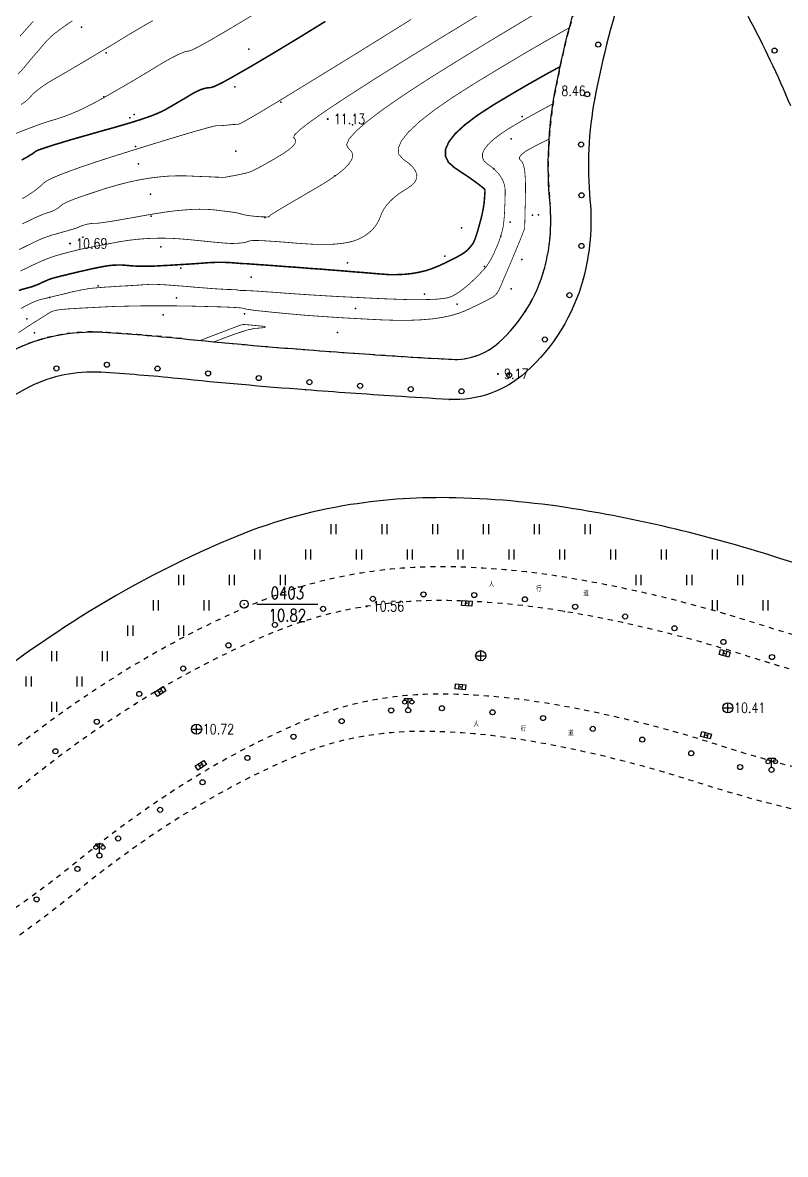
# Model space of a CAD drawing. Extents: x 940 to 2162, y 608 to 1562.
# Drawn here: x 1205.1 to 1280.2, y 609 to 720.4 of the extents above; entities that cross this region are included whole.
import ezdxf
from ezdxf.enums import TextEntityAlignment as Align

# ---------------------------------------------------------------- set-up
doc = ezdxf.new("R2010")
doc.units = 0
doc.header["$LTSCALE"] = 0.5
doc.header["$PDSIZE"] = 0.2
doc.linetypes.add('X6', pattern=[2, 1, -1])
doc.layers.get('0').update_dxf_attribs({"linetype": 'CONTINUOUS'})
for name, color, linetype in [('DGX', 2, 'CONTINUOUS'), ('DLDW', 11, 'CONTINUOUS'), ('DLSS', 4, 'CONTINUOUS'), ('GCD', 1, 'CONTINUOUS'), ('GXYZ', 2, 'CONTINUOUS'), ('KZD', 1, 'CONTINUOUS'), ('SXSS', 5, 'CONTINUOUS'), ('ZBTZ', 3, 'CONTINUOUS'), ('ZDH', 1, 'CONTINUOUS')]:
    doc.layers.add(name, color=color, linetype=linetype)
doc.styles.add('HZ', font='rs.shx', dxfattribs={"width": 0.8, "bigfont": 'hztxt.shx'})
doc.linetypes.add('1161', pattern='A,0,[149,AAA.SHX,S=0.15,R=0,X=0,Y=0],-1.6', length=1.6)

# ---------------------------------------------------------------- blocks, each defined once
blk = doc.blocks.new('gc043')
for p, q in [((-1, 0), (1, 0)), ((0, -1), (0, 1))]:
    blk.add_line(p, q)
blk.add_circle((0, 0), 1)
blk = doc.blocks.new('gc041')
for p, q in [((-1, 0.5), (1, 0.5)), ((-1, -0.5), (-1, 0.5)), ((-0.33, 0.5), (-0.33, -0.5)), ((0.33, 0.5), (0.33, -0.5)), ((1, 0.5), (1, -0.5)), ((1, -0.5), (-1, -0.5))]:
    blk.add_line(p, q)
blk = doc.blocks.new('gc170')
at = {"linetype": 'Continuous'}
blk.add_circle((0, 0), 0.5, dxfattribs=at)
blk = doc.blocks.new('GC200')
at = {"linetype": 'Continuous', "const_width": 0.2, "flags": 128}
blk.add_lwpolyline([(-0.1, 0, 1), (0.1, 0, 1)], format="xyb", close=True, dxfattribs=at)
blk = doc.blocks.new('gc117')
blk.add_circle((0, 0), 0.8)
blk.add_point((0, 0))
blk = doc.blocks.new('gc121')
for p, q in [((-0.5, -1), (-0.5, 1)), ((0.5, -1), (0.5, 1))]:
    blk.add_line(p, q)
blk = doc.blocks.new('gc097')
for p, q in [((-0.7, 2), (-0.7, 2.3)), ((-0.7, 2.3), (0.7, 2.3)), ((0, 0.5), (0, 2.3)), ((0.7, 2.3), (0.7, 2))]:
    blk.add_line(p, q)
for centre, radius in [((-0.7, 1.6), 0.4), ((0, 0), 0.5), ((0.73, 1.6), 0.4)]:
    blk.add_circle(centre, radius)

msp = doc.modelspace()

# ---------------------------------------------------------------- linework, layer by layer
at = {"layer": 'DGX', "linetype": 'Continuous', "const_width": 0.075, "flags": 128}
for points, elevation in [([(1204.07, 709.33), (1205.12, 709.75), (1206.05, 710.11), (1206.87, 710.41), (1207.57, 710.65), (1208.16, 710.82), (1208.69, 710.99), (1209.24, 711.17), (1209.81, 711.39), (1210.39, 711.63), (1210.99, 711.9), (1211.6, 712.2), (1212.23, 712.53), (1212.87, 712.88), (1213.52, 713.25), (1214.18, 713.63), (1214.84, 714.01), (1215.5, 714.39), (1216.16, 714.78), (1216.83, 715.18), (1217.5, 715.58), (1218.17, 715.99), (1218.81, 716.38), (1219.39, 716.71), (1219.9, 716.99), (1220.35, 717.22), (1220.73, 717.39), (1221.05, 717.52), (1221.3, 717.59), (1221.48, 717.61), (1221.8, 717.71), (1222.43, 718.03), (1223.38, 718.55), (1224.66, 719.29), (1226.25, 720.24), (1228.17, 721.39)], 13), ([(1210.04, 720.59), (1209.35, 720.12), (1208.76, 719.7), (1208.27, 719.32), (1207.88, 718.99), (1207.6, 718.7), (1207.35, 718.43), (1207.09, 718.13), (1206.81, 717.8), (1206.51, 717.45), (1206.19, 717.08), (1205.85, 716.68), (1205.5, 716.25), (1205.12, 715.8), (1204.67, 715.33)], 14), ([(1206.2, 720.56), (1205.51, 719.78), (1204.89, 719.08)], 14.5), ([(1204.97, 712.34), (1205.25, 712.52), (1205.51, 712.71), (1205.73, 712.91), (1205.91, 713.11), (1206.1, 713.32), (1206.33, 713.54), (1206.61, 713.77), (1206.92, 714.01), (1207.28, 714.26), (1207.68, 714.52), (1208.12, 714.79), (1208.6, 715.06), (1209.13, 715.37), (1209.73, 715.71), (1210.4, 716.11), (1211.13, 716.54), (1211.93, 717.02), (1212.8, 717.54), (1213.74, 718.1), (1214.74, 718.71), (1215.71, 719.3), (1216.58, 719.81), (1217.32, 720.25), (1217.95, 720.6)], 13.5), ([(1205.09, 703.08), (1205.38, 703.24), (1205.66, 703.41), (1205.92, 703.58), (1206.17, 703.75), (1206.41, 703.92), (1206.63, 704.1), (1206.84, 704.27), (1207.04, 704.45), (1207.22, 704.63), (1207.51, 704.83), (1208.03, 705.09), (1208.77, 705.41), (1209.74, 705.78), (1210.93, 706.21), (1212.35, 706.69), (1214, 707.22), (1215.87, 707.81), (1217.74, 708.39), (1219.37, 708.89), (1220.77, 709.31), (1221.93, 709.66), (1222.86, 709.92), (1223.55, 710.11), (1224, 710.23), (1224.22, 710.26), (1224.33, 710.26), (1224.44, 710.26), (1224.56, 710.26), (1224.69, 710.27), (1224.83, 710.28), (1224.97, 710.29), (1225.13, 710.3), (1225.28, 710.32), (1225.44, 710.34), (1225.59, 710.35), (1225.74, 710.37), (1225.87, 710.38), (1226, 710.38), (1226.12, 710.39), (1226.23, 710.39), (1226.33, 710.39), (1226.69, 710.54), (1227.55, 711.03), (1228.92, 711.83), (1230.79, 712.96), (1233.17, 714.42), (1236.06, 716.19), (1239.46, 718.29), (1243.36, 720.72)], 12)]:
    msp.add_lwpolyline(points, dxfattribs=dict(at, elevation=elevation))
at = {"layer": 'DGX', "linetype": 'Continuous', "const_width": 0.075}
for points, elevation in [([(1256.18, 721.63), (1253.73, 720.17), (1251.02, 718.54), (1248.04, 716.72), (1245.14, 714.91), (1242.68, 713.31), (1240.67, 711.92), (1239.09, 710.73), (1237.96, 709.74), (1237.26, 708.96), (1237.01, 708.38), (1237.2, 708.01), (1237.51, 707.71), (1237.63, 707.37), (1237.54, 706.97), (1237.26, 706.52), (1236.79, 706.02), (1236.11, 705.47), (1235.24, 704.87), (1234.18, 704.22), (1233.08, 703.58), (1232.14, 703.03), (1231.33, 702.56), (1230.68, 702.17), (1230.16, 701.86), (1229.79, 701.63), (1229.57, 701.49), (1229.49, 701.43), (1229.48, 701.41), (1229.47, 701.39), (1229.46, 701.37), (1229.45, 701.35), (1229.43, 701.34), (1229.41, 701.33), (1229.39, 701.31), (1229.37, 701.3), (1229.35, 701.29), (1229.32, 701.29), (1229.28, 701.28), (1229.24, 701.28), (1229.2, 701.27), (1229.15, 701.27), (1229.1, 701.28), (1229.04, 701.28), (1228.98, 701.29), (1228.93, 701.29), (1228.89, 701.29), (1228.85, 701.29), (1228.82, 701.29), (1228.8, 701.29), (1228.78, 701.29), (1228.77, 701.29), (1228.75, 701.29), (1228.71, 701.29), (1228.64, 701.29), (1228.54, 701.3), (1228.42, 701.31), (1228.27, 701.32), (1228.1, 701.33), (1227.9, 701.35), (1227.7, 701.37), (1227.5, 701.4), (1227.32, 701.42), (1227.15, 701.45), (1226.99, 701.48), (1226.84, 701.52), (1226.7, 701.55), (1226.57, 701.59), (1226.42, 701.63), (1226.22, 701.68), (1225.96, 701.72), (1225.64, 701.77), (1225.27, 701.82), (1224.84, 701.87), (1224.35, 701.93), (1223.81, 701.99), (1223.21, 702.03), (1222.54, 702.04), (1221.8, 702.02), (1221, 701.96), (1220.13, 701.88), (1219.19, 701.76), (1218.19, 701.6), (1217.12, 701.42), (1216.08, 701.23), (1215.16, 701.07), (1214.37, 700.93), (1213.7, 700.82), (1213.15, 700.74), (1212.72, 700.68), (1212.42, 700.65), (1212.24, 700.64), (1212.12, 700.64), (1212, 700.64), (1211.88, 700.63), (1211.75, 700.61), (1211.63, 700.59), (1211.51, 700.57), (1211.38, 700.54), (1211.26, 700.5), (1211.14, 700.46), (1211.03, 700.43), (1210.94, 700.4), (1210.86, 700.37), (1210.8, 700.35), (1210.75, 700.32), (1210.72, 700.31), (1210.7, 700.29), (1210.67, 700.27), (1210.63, 700.25), (1210.56, 700.23), (1210.47, 700.2), (1210.36, 700.16), (1210.23, 700.12), (1210.08, 700.07), (1209.9, 700.02), (1209.71, 699.97), (1209.52, 699.91), (1209.32, 699.85), (1209.12, 699.8), (1208.9, 699.74), (1208.69, 699.68), (1208.47, 699.61), (1208.24, 699.55), (1208.01, 699.49), (1207.78, 699.41), (1207.55, 699.33), (1207.32, 699.25), (1207.09, 699.16), (1206.86, 699.06), (1206.63, 698.96), (1206.39, 698.85), (1206.14, 698.72), (1205.86, 698.58), (1205.53, 698.43), (1205.17, 698.25), (1204.78, 698.06)], 11), ([(1205.09, 700.58), (1205.42, 700.74), (1205.73, 700.89), (1206.02, 701.04), (1206.3, 701.17), (1206.57, 701.29), (1206.82, 701.4), (1207.06, 701.5), (1207.28, 701.59), (1207.49, 701.66), (1207.69, 701.72), (1207.88, 701.78), (1208.05, 701.85), (1208.22, 701.92), (1208.37, 702), (1208.52, 702.09), (1208.66, 702.18), (1208.78, 702.28), (1208.9, 702.39), (1209.07, 702.52), (1209.35, 702.67), (1209.76, 702.85), (1210.28, 703.06), (1210.93, 703.29), (1211.69, 703.55), (1212.57, 703.84), (1213.56, 704.16), (1214.61, 704.46), (1215.63, 704.72), (1216.64, 704.93), (1217.62, 705.1), (1218.58, 705.22), (1219.53, 705.3), (1220.45, 705.33), (1221.35, 705.32), (1222.18, 705.28), (1222.91, 705.25), (1223.53, 705.23), (1224.04, 705.2), (1224.44, 705.19), (1224.73, 705.18), (1224.91, 705.17), (1224.98, 705.17), (1225.02, 705.18), (1225.08, 705.19), (1225.17, 705.21), (1225.28, 705.23), (1225.43, 705.25), (1225.6, 705.29), (1225.81, 705.32), (1226.04, 705.37), (1226.27, 705.41), (1226.49, 705.46), (1226.69, 705.5), (1226.88, 705.54), (1227.05, 705.58), (1227.2, 705.62), (1227.33, 705.65), (1227.45, 705.69), (1227.59, 705.74), (1227.79, 705.83), (1228.05, 705.96), (1228.37, 706.13), (1228.75, 706.33), (1229.18, 706.58), (1229.68, 706.86), (1230.24, 707.19), (1230.78, 707.51), (1231.22, 707.82), (1231.56, 708.09), (1231.81, 708.34), (1231.96, 708.56), (1232.01, 708.75), (1231.96, 708.92), (1231.81, 709.06), (1231.87, 709.33), (1232.43, 709.87), (1233.49, 710.69), (1235.06, 711.79), (1237.13, 713.16), (1239.69, 714.81), (1242.77, 716.73), (1246.34, 718.94), (1249.95, 721.14)], 11.5), ([(1258.94, 719.9), (1258.5, 719.67), (1256.47, 718.51), (1254.33, 717.27), (1252.09, 715.93), (1249.73, 714.5), (1247.51, 713.09), (1245.67, 711.82), (1244.21, 710.68), (1243.13, 709.67), (1242.42, 708.79), (1242.1, 708.05), (1242.15, 707.43), (1242.59, 706.96), (1243.14, 706.55), (1243.55, 706.16), (1243.81, 705.78), (1243.93, 705.41), (1243.9, 705.06), (1243.74, 704.71), (1243.42, 704.39), (1242.96, 704.07), (1242.46, 703.76), (1242, 703.44), (1241.6, 703.11), (1241.25, 702.77), (1240.95, 702.43), (1240.7, 702.08), (1240.5, 701.72), (1240.35, 701.35), (1240.21, 700.99), (1240.03, 700.65), (1239.82, 700.34), (1239.56, 700.04), (1239.27, 699.77), (1238.94, 699.52), (1238.58, 699.29), (1238.18, 699.09), (1237.71, 698.91), (1237.16, 698.77), (1236.53, 698.67), (1235.82, 698.6), (1235.02, 698.57), (1234.14, 698.57), (1233.17, 698.62), (1232.12, 698.69), (1231.09, 698.78), (1230.18, 698.85), (1229.41, 698.9), (1228.76, 698.94), (1228.23, 698.96), (1227.84, 698.96), (1227.56, 698.94), (1227.42, 698.91), (1227.34, 698.87), (1227.25, 698.84), (1227.16, 698.81), (1227.07, 698.78), (1226.97, 698.76), (1226.87, 698.74), (1226.76, 698.73), (1226.65, 698.72), (1226.55, 698.71), (1226.44, 698.7), (1226.33, 698.69), (1226.23, 698.69), (1226.13, 698.68), (1226.03, 698.67), (1225.93, 698.67), (1225.83, 698.66), (1225.69, 698.66), (1225.43, 698.68), (1225.07, 698.7), (1224.61, 698.74), (1224.03, 698.79), (1223.36, 698.86), (1222.57, 698.94), (1221.68, 699.03), (1220.75, 699.11), (1219.83, 699.17), (1218.94, 699.19), (1218.05, 699.18), (1217.19, 699.14), (1216.34, 699.07), (1215.51, 698.97), (1214.7, 698.84), (1213.94, 698.7), (1213.25, 698.57), (1212.63, 698.45), (1212.08, 698.35), (1211.61, 698.26), (1211.22, 698.18), (1210.9, 698.11), (1210.65, 698.05), (1210.43, 698), (1210.21, 697.94), (1209.97, 697.88), (1209.73, 697.82), (1209.47, 697.75), (1209.21, 697.68), (1208.94, 697.61), (1208.66, 697.53), (1208.35, 697.44), (1208.02, 697.33), (1207.66, 697.2), (1207.27, 697.04), (1206.85, 696.86), (1206.4, 696.66), (1205.93, 696.44), (1205.42, 696.19), (1204.92, 695.95)], 10.5), ([(1257.33, 712.42), (1257.06, 712.28), (1255.53, 711.45), (1254.22, 710.72), (1253.12, 710.07), (1252.22, 709.48), (1251.49, 708.93), (1250.94, 708.42), (1250.58, 707.95), (1250.39, 707.52), (1250.38, 707.13), (1250.55, 706.78), (1250.9, 706.47), (1251.31, 706.18), (1251.67, 705.86), (1251.97, 705.54), (1252.21, 705.19), (1252.4, 704.84), (1252.53, 704.47), (1252.61, 704.08), (1252.62, 703.68), (1252.61, 703.28), (1252.6, 702.89), (1252.59, 702.53), (1252.57, 702.17), (1252.56, 701.83), (1252.54, 701.51), (1252.52, 701.2), (1252.49, 700.91), (1252.46, 700.63), (1252.42, 700.33), (1252.36, 700.03), (1252.28, 699.73), (1252.19, 699.42), (1252.09, 699.1), (1251.97, 698.78), (1251.84, 698.45), (1251.7, 698.13), (1251.57, 697.83), (1251.44, 697.56), (1251.32, 697.31), (1251.2, 697.09), (1251.09, 696.89), (1250.98, 696.72), (1250.88, 696.57), (1250.78, 696.42), (1250.65, 696.26), (1250.49, 696.08), (1250.31, 695.89), (1250.12, 695.68), (1249.89, 695.45), (1249.65, 695.21), (1249.38, 694.95), (1249.1, 694.69), (1248.83, 694.46), (1248.56, 694.24), (1248.3, 694.04), (1248.04, 693.85), (1247.78, 693.69), (1247.53, 693.55), (1247.28, 693.42), (1246.96, 693.32), (1246.49, 693.24), (1245.87, 693.18), (1245.09, 693.15), (1244.16, 693.13), (1243.08, 693.14), (1241.85, 693.18), (1240.47, 693.23), (1239.05, 693.3), (1237.69, 693.37), (1236.39, 693.43), (1235.16, 693.5), (1234, 693.57), (1232.9, 693.64), (1231.87, 693.71), (1230.9, 693.78), (1230.01, 693.85), (1229.24, 693.9), (1228.56, 693.95), (1228, 693.99), (1227.54, 694.01), (1227.19, 694.03), (1226.94, 694.04), (1226.8, 694.04), (1226.72, 694.04), (1226.64, 694.04), (1226.58, 694.04), (1226.52, 694.04), (1226.47, 694.05), (1226.43, 694.05), (1226.4, 694.06), (1226.38, 694.07), (1226.35, 694.08), (1226.29, 694.09), (1226.22, 694.1), (1226.11, 694.11), (1225.98, 694.11), (1225.83, 694.12), (1225.66, 694.13), (1225.46, 694.13), (1225.21, 694.14), (1224.89, 694.16), (1224.49, 694.18), (1224.03, 694.21), (1223.49, 694.25), (1222.87, 694.3), (1222.19, 694.35), (1221.43, 694.42), (1220.68, 694.48), (1220.01, 694.53), (1219.42, 694.58), (1218.9, 694.61), (1218.47, 694.63), (1218.11, 694.64), (1217.84, 694.65), (1217.65, 694.64), (1217.47, 694.63), (1217.25, 694.61), (1216.99, 694.6), (1216.68, 694.58), (1216.33, 694.55), (1215.93, 694.53), (1215.5, 694.5), (1215.01, 694.48), (1214.53, 694.45), (1214.08, 694.42), (1213.66, 694.39), (1213.28, 694.37), (1212.93, 694.34), (1212.62, 694.32), (1212.34, 694.29), (1212.1, 694.27), (1211.86, 694.25), (1211.6, 694.21), (1211.32, 694.16), (1211.01, 694.11), (1210.69, 694.04), (1210.34, 693.97), (1209.96, 693.89), (1209.57, 693.79), (1209.17, 693.69), (1208.8, 693.6), (1208.45, 693.52), (1208.13, 693.44), (1207.83, 693.37), (1207.55, 693.3), (1207.3, 693.24), (1207.07, 693.19), (1206.85, 693.13), (1206.62, 693.06), (1206.37, 692.96), (1206.12, 692.86), (1205.85, 692.73), (1205.57, 692.59), (1205.27, 692.43), (1204.97, 692.26)], 9.5), ([(1256.95, 708.96), (1256.13, 708.55), (1255.29, 708.11), (1254.81, 707.85), (1254.55, 707.68), (1254.35, 707.52), (1254.19, 707.38), (1254.08, 707.24), (1254.03, 707.12), (1254.03, 707.01), (1254.08, 706.91), (1254.18, 706.82), (1254.29, 706.69), (1254.39, 706.48), (1254.47, 706.19), (1254.54, 705.81), (1254.58, 705.34), (1254.61, 704.8), (1254.62, 704.16), (1254.61, 703.45), (1254.6, 702.73), (1254.58, 702.11), (1254.57, 701.57), (1254.56, 701.12), (1254.55, 700.75), (1254.54, 700.48), (1254.53, 700.29), (1254.53, 700.19), (1254.5, 700.09), (1254.44, 699.91), (1254.34, 699.64), (1254.2, 699.28), (1254.02, 698.84), (1253.8, 698.31), (1253.54, 697.69), (1253.25, 696.98), (1252.95, 696.28), (1252.69, 695.67), (1252.46, 695.15), (1252.28, 694.71), (1252.13, 694.37), (1252.01, 694.11), (1251.93, 693.95), (1251.89, 693.87), (1251.87, 693.84), (1251.84, 693.8), (1251.8, 693.76), (1251.76, 693.72), (1251.72, 693.67), (1251.67, 693.62), (1251.61, 693.56), (1251.55, 693.5), (1251.45, 693.43), (1251.28, 693.32), (1251.04, 693.19), (1250.72, 693.02), (1250.34, 692.83), (1249.88, 692.6), (1249.35, 692.35), (1248.76, 692.07), (1248.07, 691.8), (1247.29, 691.57), (1246.41, 691.38), (1245.44, 691.24), (1244.36, 691.15), (1243.19, 691.1), (1241.92, 691.1), (1240.56, 691.14), (1239.17, 691.21), (1237.84, 691.28), (1236.56, 691.35), (1235.34, 691.43), (1234.17, 691.51), (1233.06, 691.59), (1232.01, 691.68), (1231.01, 691.77), (1230.1, 691.86), (1229.3, 691.94), (1228.62, 692.01), (1228.05, 692.07), (1227.59, 692.13), (1227.25, 692.18), (1227.03, 692.23), (1226.92, 692.27), (1226.79, 692.3), (1226.51, 692.33), (1226.08, 692.36), (1225.51, 692.39), (1224.79, 692.42), (1223.92, 692.44), (1222.9, 692.47), (1221.74, 692.5), (1220.52, 692.52), (1219.36, 692.53), (1218.24, 692.53), (1217.18, 692.53), (1216.16, 692.51), (1215.2, 692.49), (1214.28, 692.47), (1213.41, 692.43), (1212.61, 692.39), (1211.9, 692.35), (1211.26, 692.32), (1210.71, 692.29), (1210.25, 692.26), (1209.86, 692.24), (1209.56, 692.22), (1209.34, 692.2), (1209.17, 692.18), (1209.02, 692.17), (1208.88, 692.15), (1208.76, 692.14), (1208.66, 692.12), (1208.57, 692.11), (1208.49, 692.1), (1208.44, 692.08), (1208.39, 692.07), (1208.34, 692.06), (1208.3, 692.05), (1208.26, 692.04), (1208.22, 692.03), (1208.19, 692.02), (1208.16, 692.02), (1208.13, 692.01), (1208.1, 692), (1208.07, 691.99), (1208.04, 691.98), (1208.01, 691.97), (1207.98, 691.95), (1207.95, 691.94), (1207.91, 691.92), (1207.87, 691.9), (1207.82, 691.86), (1207.73, 691.81), (1207.61, 691.73), (1207.45, 691.63), (1207.26, 691.51), (1207.03, 691.37), (1206.77, 691.21), (1206.48, 691.02), (1206.08, 690.77), (1205.49, 690.39), (1204.73, 689.88)], 9)]:
    msp.add_lwpolyline(points, dxfattribs=dict(at, elevation=elevation))
at = {"layer": 'DGX', "color": 3, "linetype": 'Continuous', "const_width": 0.15, "elevation": 12.5, "flags": 128}
msp.add_lwpolyline([(1205.05, 706.88), (1205.35, 707.05), (1205.57, 707.17), (1205.73, 707.27), (1205.87, 707.36), (1206, 707.43), (1206.11, 707.5), (1206.2, 707.57), (1206.28, 707.62), (1206.34, 707.67), (1206.38, 707.71), (1206.44, 707.75), (1206.55, 707.8), (1206.71, 707.87), (1206.93, 707.95), (1207.2, 708.04), (1207.52, 708.15), (1207.9, 708.27), (1208.32, 708.41), (1208.81, 708.55), (1209.36, 708.72), (1209.97, 708.9), (1210.66, 709.1), (1211.4, 709.31), (1212.21, 709.54), (1213.09, 709.79), (1214.03, 710.05), (1214.96, 710.32), (1215.81, 710.57), (1216.58, 710.81), (1217.26, 711.04), (1217.86, 711.25), (1218.37, 711.46), (1218.8, 711.65), (1219.14, 711.82), (1219.45, 712), (1219.75, 712.17), (1220.06, 712.35), (1220.36, 712.53), (1220.67, 712.71), (1220.98, 712.89), (1221.3, 713.08), (1221.61, 713.27), (1221.91, 713.45), (1222.21, 713.6), (1222.48, 713.73), (1222.74, 713.84), (1222.99, 713.92), (1223.22, 713.97), (1223.44, 714), (1223.64, 714.01), (1224.04, 714.14), (1224.84, 714.53), (1226.04, 715.2), (1227.66, 716.13), (1229.68, 717.33), (1232.1, 718.79), (1234.93, 720.53)], dxfattribs=at)
at = {"layer": 'DGX', "color": 3, "linetype": 'Continuous', "const_width": 0.15, "elevation": 10}
msp.add_lwpolyline([(1258.03, 716.08), (1256.76, 715.39), (1254.93, 714.36), (1253.15, 713.32), (1251.43, 712.29), (1249.88, 711.28), (1248.64, 710.34), (1247.7, 709.47), (1247.07, 708.66), (1246.75, 707.93), (1246.74, 707.26), (1247.03, 706.66), (1247.63, 706.13), (1248.33, 705.66), (1248.95, 705.25), (1249.46, 704.89), (1249.89, 704.58), (1250.21, 704.33), (1250.45, 704.14), (1250.59, 704), (1250.63, 703.91), (1250.63, 703.84), (1250.63, 703.76), (1250.62, 703.65), (1250.61, 703.53), (1250.6, 703.38), (1250.59, 703.22), (1250.58, 703.03), (1250.56, 702.83), (1250.54, 702.61), (1250.5, 702.36), (1250.46, 702.1), (1250.4, 701.81), (1250.34, 701.51), (1250.26, 701.18), (1250.17, 700.84), (1250.07, 700.47), (1249.97, 700.11), (1249.88, 699.79), (1249.79, 699.5), (1249.7, 699.25), (1249.63, 699.04), (1249.55, 698.87), (1249.49, 698.73), (1249.42, 698.63), (1249.36, 698.54), (1249.3, 698.46), (1249.22, 698.37), (1249.15, 698.28), (1249.06, 698.19), (1248.98, 698.1), (1248.88, 698), (1248.78, 697.91), (1248.65, 697.8), (1248.46, 697.67), (1248.21, 697.52), (1247.9, 697.35), (1247.52, 697.15), (1247.09, 696.94), (1246.6, 696.7), (1246.04, 696.44), (1245.44, 696.2), (1244.81, 695.99), (1244.14, 695.83), (1243.45, 695.71), (1242.73, 695.63), (1241.97, 695.6), (1241.18, 695.6), (1240.37, 695.66), (1239.51, 695.73), (1238.6, 695.81), (1237.64, 695.88), (1236.63, 695.97), (1235.57, 696.05), (1234.45, 696.14), (1233.29, 696.22), (1232.08, 696.32), (1230.91, 696.4), (1229.9, 696.48), (1229.04, 696.54), (1228.32, 696.59), (1227.76, 696.63), (1227.35, 696.66), (1227.09, 696.68), (1226.98, 696.68), (1226.93, 696.68), (1226.85, 696.68), (1226.74, 696.69), (1226.6, 696.7), (1226.43, 696.71), (1226.23, 696.73), (1226, 696.75), (1225.73, 696.77), (1225.45, 696.79), (1225.15, 696.8), (1224.84, 696.81), (1224.52, 696.81), (1224.19, 696.81), (1223.84, 696.79), (1223.49, 696.78), (1223.12, 696.75), (1222.73, 696.72), (1222.31, 696.69), (1221.87, 696.66), (1221.4, 696.63), (1220.9, 696.6), (1220.37, 696.57), (1219.82, 696.53), (1219.23, 696.5), (1218.65, 696.47), (1218.11, 696.44), (1217.6, 696.43), (1217.12, 696.43), (1216.68, 696.43), (1216.28, 696.44), (1215.91, 696.46), (1215.57, 696.49), (1215.25, 696.52), (1214.94, 696.54), (1214.64, 696.54), (1214.34, 696.54), (1214.05, 696.53), (1213.77, 696.5), (1213.49, 696.47), (1213.21, 696.42), (1212.93, 696.37), (1212.62, 696.31), (1212.29, 696.24), (1211.94, 696.17), (1211.57, 696.08), (1211.17, 695.99), (1210.75, 695.9), (1210.31, 695.79), (1209.87, 695.69), (1209.49, 695.59), (1209.14, 695.51), (1208.84, 695.44), (1208.59, 695.37), (1208.38, 695.32), (1208.21, 695.28), (1208.09, 695.24), (1207.99, 695.21), (1207.87, 695.17), (1207.75, 695.13), (1207.61, 695.07), (1207.47, 695.01), (1207.31, 694.94), (1207.15, 694.87), (1206.97, 694.78), (1206.79, 694.7), (1206.6, 694.61), (1206.4, 694.54), (1206.2, 694.46), (1205.99, 694.39), (1205.77, 694.33), (1205.55, 694.27), (1205.32, 694.21), (1205.07, 694.14), (1204.77, 694.03)], dxfattribs=at)
at = {"layer": 'DGX', "linetype": 'Continuous', "const_width": 0.075}
for points in [[(1226.98, 690.69), (1226.95, 690.69), (1226.92, 690.69), (1226.89, 690.69), (1226.87, 690.69), (1226.84, 690.69), (1226.81, 690.68), (1226.78, 690.68), (1226.75, 690.68), (1226.42, 690.57), (1225.52, 690.23), (1224.03, 689.66), (1222.61, 689.12)], [(1223.98, 688.99), (1224, 688.99), (1225.88, 689.7), (1227.19, 690.13), (1227.94, 690.3), (1228.36, 690.33), (1228.68, 690.36), (1228.89, 690.39), (1229.01, 690.42), (1229.02, 690.45), (1228.93, 690.49), (1228.74, 690.52), (1228.45, 690.55), (1228.13, 690.58), (1227.86, 690.61), (1227.62, 690.63), (1227.43, 690.65), (1227.28, 690.66), (1227.18, 690.67), (1227.11, 690.68), (1227.09, 690.68), (1227.09, 690.68), (1227.08, 690.68), (1227.07, 690.68), (1227.06, 690.68), (1227.04, 690.68), (1227.02, 690.68), (1227, 690.69), (1226.98, 690.69)]]:
    msp.add_lwpolyline(points, dxfattribs=at)
at = {"layer": 'DLSS', "linetype": 'X6', "flags": 128}
for points in [[(1405.62, 701.52, 0.023491), (1388.95, 697.66, 0.038552), (1378.84, 693.96, 0.006529), (1362.36, 686.18, 0.01772), (1356.26, 682.93, 0.061108), (1340.87, 671.3, -0.068267), (1328.26, 662.04, -0.016009), (1322.77, 659.29, -0.02366), (1319.08, 657.79, -0.045219), (1311.75, 655.94, -0.054238), (1305.68, 655.64, -0.016984), (1302.16, 655.97, -0.008186), (1294.56, 657.07, -0.038193), (1277.65, 661.15, 0.036458), (1258.97, 665.72, 0.035354), (1247.58, 666.82, 0.045553), (1238.47, 666.22, 0.061008), (1228.1, 663.26, 0.040861), (1214.44, 656.12, 0.02985), (1203.23, 648.06, -0.02999), (1192.72, 640.51, -0.020006), (1180.64, 633.55, -0.026961), (1171.37, 629.31, -0.054055), (1160.07, 626.22, -0.04426), (1145.53, 625.19, -0.019079), (1136.57, 625.69, -0.029014), (1130.94, 626.56, -0.033538), (1120.28, 629.59, -0.038874), (1111.67, 633.46, -0.013137), (1106.24, 636.61, -0.020575), (1103.04, 638.77, -0.022143), (1098.1, 642.76, -0.017543), (1092.18, 648.36, -0.021757), (1089.67, 651.15, -0.01219), (1085.31, 656.68, -0.059278), (1079.2, 667.29, -0.062631), (1076.02, 678.35, -0.023199), (1075.31, 684.86, -0.062756), (1075.42, 686.57, -0.014391), (1077.83, 697.48, 0.00835), (1082.32, 716.67, 0.00067), (1087.06, 738.77, 0.004508), (1087.75, 742.12, 0.013968), (1088.59, 747.18, 0.003122), (1091.46, 769.14, 0.007981), (1093.75, 790.28, 0.017627), (1094.31, 800.09, 0.024093), (1094.11, 807.36, 0.011914), (1092.71, 821.52, 0.010278), (1091.98, 826.6, 0.009428), (1090.97, 832.08, 0.063866), (1090.09, 834.64, 0.027206), (1087.79, 838.75, 0.027206)], [(1406.22, 698.25, 0.023491), (1389.85, 694.46, 0.038552), (1380.22, 690.94, 0.006529), (1363.82, 683.19, 0.01772), (1357.93, 680.05, 0.061108), (1343.19, 668.91, -0.068267), (1329.84, 659.12, -0.016009), (1324.16, 656.27, -0.02366), (1320.18, 654.65, -0.045219), (1312.27, 652.66, -0.054238), (1305.48, 652.32, -0.016984), (1301.74, 652.67, -0.008186), (1294.03, 653.79, -0.038193), (1276.63, 657.98, 0.036458), (1258.42, 662.44, 0.035354), (1247.5, 663.49, 0.045553), (1238.99, 662.94, 0.061008), (1229.39, 660.2, 0.040861), (1216.22, 653.31, 0.030612), (1205.07, 645.27, -0.032321), (1194.49, 637.7, -0.018438), (1180.8, 629.86, -0.032389), (1172.59, 626.22, -0.034847), (1162.45, 623.26, -0.040464), (1153.43, 622.05, -0.007224), (1149.16, 621.89, -0.008372), (1145.47, 621.87, -0.021019), (1138.43, 622.23, -0.01798), (1130.25, 623.3, -0.044583), (1120.56, 625.83, -0.038874), (1110.08, 630.54, -0.013137), (1104.49, 633.78, -0.020575), (1101.07, 636.09, -0.022143), (1095.9, 640.26, -0.017543), (1089.81, 646.03, -0.021757), (1087.1, 649.03, -0.01219), (1082.65, 654.69, -0.059278), (1076.14, 665.98, -0.062631), (1072.73, 677.84, -0.023199), (1071.99, 684.65, -0.062756), (1072.15, 687.19, -0.014391), (1074.61, 698.3, 0.00835), (1079.07, 717.38, 0.00067), (1083.81, 739.47, 0.004508), (1084.48, 742.75, 0.013968), (1085.29, 747.63, 0.003122), (1088.16, 769.55, 0.007981), (1090.44, 790.59, 0.017627), (1090.98, 800.16, 0.024093), (1090.8, 807.12, 0.011914), (1089.41, 821.12, 0.010278), (1088.7, 826.06, 0.009428), (1087.71, 831.41, 0.063866), (1087.11, 833.17, 0.027206), (1084.98, 836.97)], [(1407.87, 689.19, 0.023491), (1392.34, 685.6, 0.038552), (1384.04, 682.56, 0.006529), (1367.86, 674.92, 0.01772), (1362.54, 672.08, 0.061108), (1349.59, 662.3, -0.068267), (1334.23, 651.02, -0.016009), (1328.02, 647.91, -0.02366), (1323.23, 645.97, -0.045219), (1313.72, 643.56, -0.054238), (1304.93, 643.13, -0.016984), (1300.57, 643.54, -0.008186), (1292.56, 644.7, -0.038193), (1273.8, 649.22, 0.036458), (1256.89, 653.36, 0.035354), (1247.26, 654.29, 0.045553), (1240.42, 653.84, 0.061008), (1232.98, 651.72, 0.040861), (1221.14, 645.53, 0.030612), (1210.91, 638.15, -0.032321), (1199.36, 629.88, -0.018438), (1185.07, 621.71, -0.032389), (1175.77, 617.58, -0.034847), (1164.41, 614.26, -0.040464), (1153.91, 612.86, -0.007224), (1149.38, 612.69, -0.008372), (1145.38, 612.66, -0.021019), (1137.56, 613.07, -0.01798), (1128.73, 614.22, -0.044583), (1117.45, 617.17, -0.038874), (1105.67, 622.46, -0.013137), (1099.66, 625.94, -0.020575), (1095.61, 628.68, -0.022143), (1089.81, 633.36, -0.017543), (1083.25, 639.57, -0.021757), (1080.01, 643.16, -0.01219), (1075.28, 649.18, -0.059278), (1067.68, 662.35, -0.062631), (1063.64, 676.42, -0.023199), (1062.8, 684.08, -0.062756), (1063.11, 688.92, -0.014391), (1065.68, 700.54, 0.00835), (1070.07, 719.32, 0.00067), (1074.81, 741.39, 0.004508), (1075.45, 744.51, 0.013968), (1076.17, 748.88, 0.003122), (1079.02, 770.69, 0.007981), (1081.27, 791.44, 0.017627), (1081.78, 800.35, 0.024093), (1081.62, 806.43, 0.011914), (1080.27, 819.99, 0.010278), (1079.61, 824.56, 0.008973), (1078.74, 829.33, 0.078236), (1078.02, 832.17, 0.025256)], [(1406.54, 685.56, 0.023491), (1391.23, 682.02, 0.038552), (1383.28, 679.11, 0.006529), (1367.16, 671.49, 0.01772), (1361.98, 668.73, 0.061108), (1349.5, 659.3, -0.068267), (1333.61, 647.64, -0.016009), (1327.27, 644.46, -0.02366), (1322.27, 642.43, -0.045219), (1312.33, 639.92, -0.054238), (1303.03, 639.46, -0.016984), (1298.5, 639.89, -0.008186), (1290.42, 641.06, -0.038193), (1271.3, 645.67, 0.036458), (1254.73, 649.72, 0.035354), (1245.44, 650.62, 0.045553), (1239.04, 650.2, 0.061008), (1232.15, 648.24, 0.040861), (1220.66, 642.22, 0.030612), (1210.66, 635.02, -0.032321), (1198.86, 626.57, -0.018438), (1184.43, 618.31, -0.032389), (1174.84, 614.05, -0.034847), (1163.15, 610.65, -0.040464), (1152.28, 609.19, -0.007224), (1147.67, 609.02, -0.008372), (1143.6, 608.99, -0.021019), (1135.58, 609.41, -0.01798), (1126.57, 610.59, -0.044583), (1114.88, 613.64, -0.038874), (1102.76, 619.08, -0.013137), (1096.64, 622.63, -0.020575), (1092.43, 625.47, -0.022143), (1086.46, 630.29, -0.017543), (1079.78, 636.62, -0.021757), (1076.4, 640.36, -0.01219), (1071.59, 646.47, -0.059278), (1063.71, 660.13, -0.062631), (1059.51, 674.77, -0.023199), (1058.65, 682.66, -0.062756), (1058.99, 688.1, -0.014391), (1061.59, 699.85, 0.00835), (1065.96, 718.56, 0.00067), (1070.7, 740.61, 0.004508), (1071.33, 743.7, 0.013968), (1072.03, 747.93, 0.003122), (1074.88, 769.71, 0.007981), (1077.12, 790.38, 0.017627), (1077.62, 799.13, 0.024093), (1077.46, 804.97, 0.011914), (1076.13, 818.43, 0.010278), (1075.49, 822.89, 0.008362), (1074.69, 827.26, 0.022488), (1073.42, 829.48, 0.022488)]]:
    msp.add_lwpolyline(points, format="xyb", dxfattribs=at)
at = {"layer": 'DLSS', "linetype": 'X6'}
for points in [[(1260.85, 726.24, 0.036422), (1257.54, 713.69, 0.069383), (1257.03, 702.56, -0.089715), (1256.48, 696.2, -0.144016), (1251.99, 688.91, -0.198568), (1247.33, 687.26, -0.003845), (1242.05, 687.57, -0.002335), (1233.29, 688.19, -0.006428), (1220.79, 689.3, 0.010639), (1213.01, 689.93, 0.130561), (1204.13, 688.12, 0.093388)], [(1284.36, 713.74, 0.024343), (1280.03, 722.86, 0.025036)]]:
    msp.add_lwpolyline(points, format="xyb", dxfattribs=at)
at = {"layer": 'KZD', "linetype": 'Continuous'}
msp.add_line((1228.19, 663.16), (1234.19, 663.16), dxfattribs=at)
at = {"layer": 'SXSS', "linetype": 'Continuous'}
for points in [[(1264.59, 724.96, 0.036422), (1261.43, 712.96, 0.069383), (1260.96, 702.93, -0.089715), (1260.29, 695.16, -0.144016), (1254.64, 685.98, -0.198568), (1247.13, 683.31, -0.003845), (1241.79, 683.63, -0.002335), (1232.99, 684.25, -0.006428), (1220.39, 685.37, 0.010639), (1212.77, 685.98, 0.130561), (1205.88, 684.58, 0.093388), (1198.1, 678.71, 0.021081)], [(1280.71, 712.22, 0.024343), (1276.54, 721, 0.025036)], [(1406.16, 708.53, 0.025855), (1387.1, 704.22, 0.038552), (1376.02, 700.15, 0.006529), (1359.38, 692.3, 0.01772), (1352.85, 688.81, 0.061108), (1336.14, 676.19, -0.068267), (1325.01, 668.02, -0.016009), (1319.91, 665.47, -0.02366), (1316.82, 664.21, -0.045219), (1310.69, 662.66, -0.054238), (1306.08, 662.44, -0.016984), (1303.03, 662.72, -0.008186), (1295.64, 663.79, -0.038193), (1279.75, 667.62, 0.036458), (1260.11, 672.43, 0.035354), (1247.76, 673.62, 0.045553), (1237.41, 672.95, 0.061008), (1225.45, 669.53, 0.040861), (1210.81, 661.87, 0.02985), (1198.94, 653.34, -0.001927), (1198.33, 652.85, -0.020006)]]:
    msp.add_lwpolyline(points, format="xyb", dxfattribs=at)
at = {"layer": 'ZBTZ', "linetype": '1161', "flags": 128}
msp.add_lwpolyline([(1330.74, 833.76), (1327.56, 840.77), (1319.71, 863.13), (1319.6, 863.44, -0.077672), (1319.18, 867.14, -0.089807), (1319.97, 870.7, -0.089946), (1322.61, 874.73, -0.118766), (1326.47, 877.24, -0.102595), (1331.41, 877.91, -0.141061), (1335.99, 876.24, -0.020708), (1338.01, 874.63, -0.026382), (1339.62, 873.09, -0.013245), (1341.45, 871.03, -0.005397), (1345.41, 866.21, -0.028768), (1347.22, 863.68, -0.015584), (1349.75, 859.37), (1356.2, 845.72, 0.167735), (1359.48, 841.34, 0.247764), (1363.28, 840.92, 0.111916), (1366.35, 843.02, 0.069822), (1369.74, 847.87, 0.053027), (1371.02, 851.22, 0.052663), (1371.57, 854.79, -0.001571), (1370.44, 864.09, -0.002172), (1369.68, 870.85, -0.000159), (1368.87, 878.38, -0.005831), (1368.84, 878.7, -0.046402), (1368.87, 882.66, 0.020508), (1369.27, 889.27, 0.003582), (1369.28, 890.64, 0.000782), (1369.31, 897.17, 0.026584), (1369.13, 900.64, 0.003874), (1368.95, 902.22), (1368.09, 906.69, 0.009169), (1365.62, 916.54, 0.037036), (1365.01, 918.28, 0.007585), (1357.02, 935.84, 0.004872), (1343.85, 962.97, 0.008475), (1342.01, 966.51, 0.003614), (1335.85, 977.7), (1329.95, 984.97, 0.013099), (1326.61, 988.43, 0.028527), (1325.25, 989.62, 0.014737), (1320.31, 993.25, 0.008963), (1311.67, 998.98, 0.047867), (1307.45, 1001.14, 0.027113), (1298.54, 1004.12), (1269.74, 1011.44, -0.020512), (1261.53, 1014.03, -0.033977), (1256.41, 1016.29, -0.005961), (1247.97, 1020.85, -0.018837), (1245.1, 1022.58, -0.027926), (1242.3, 1024.66, -0.006734), (1232.84, 1032.75, -0.04167), (1227.66, 1038.13, -0.025832), (1220.99, 1047.25), (1219.16, 1049.83), (1198.29, 1046.03), (1190.58, 1046.64), (1190.58, 1044.12), (1180.43, 1044.14), (1180.52, 1046.83), (1175.97, 1046.98), (1177.34, 952.84), (1172.05, 952.63), (1170.19, 899.77), (1161.27, 883.07), (1145.9, 871.23), (1125.51, 864.65), (1099.71, 863.89), (1069.55, 881.14), (1074.01, 867.16), (1077.61, 862.78), (1080.53, 860.04), (1081.32, 863.46), (1088.16, 863.46), (1082.9, 845.38), (1085.52, 845.89), (1090, 847.6), (1092.21, 841.81), (1092.78, 840.07), (1087.74, 838.25), (1087.79, 838.75, -0.027206), (1090.09, 834.64, -0.063866), (1090.97, 832.08, -0.009428), (1091.98, 826.6, -0.010278), (1092.71, 821.52, -0.011914), (1094.11, 807.36, -0.024093), (1094.31, 800.09, -0.017627), (1093.75, 790.28, -0.007981), (1091.46, 769.14), (1090.27, 759.76, -0.034067), (1095.72, 760.46, -0.049637), (1102.31, 760.2, -0.002641), (1103.78, 759.99, -0.005392), (1104.57, 759.87, -0.072064), (1109.9, 758.13, -0.111845), (1113.52, 755.2, -0.124873), (1115.37, 751.05, -0.065747), (1115.6, 745.12, -0.036581), (1114.48, 738.44, 0.034334), (1113.46, 732.46, 0.017331), (1112.76, 721.91, 0.023383), (1112.87, 714.25, 0.035855), (1113.62, 708.64, 0.020701), (1116.17, 698.5, 0.037395), (1121.19, 685.26, 0.042521), (1127.34, 674.59, 0.023131), (1130.84, 670.01, 0.0207), (1135.25, 665.2, 0.04717), (1140.59, 660.75, 0.045763), (1146.89, 657.24, 0.082528), (1154.18, 655.36, 0.066536), (1164.05, 655.81, 0.030894), (1170.38, 657.36, 0.043452), (1174.35, 658.99, 0.053054), (1181.8, 663.88, 0.087346), (1184.78, 667.36, 0.006859), (1185.16, 668.03, -0.00631), (1185.69, 668.95, -0.030276), (1189.36, 674.4, -0.021081), (1195.18, 681.37, -0.093388), (1204.13, 688.12, -0.130561), (1213.01, 689.93, -0.010639), (1220.79, 689.3, 0.006428), (1233.29, 688.19, 0.002335), (1242.05, 687.57, 0.003845), (1247.33, 687.26, 0.198568), (1251.99, 688.91, 0.144016), (1256.48, 696.2, 0.089715), (1257.03, 702.56, -0.069383), (1257.54, 713.69, -0.036422), (1260.85, 726.24, -0.155986), (1264.06, 730.55, -0.201176), (1270.43, 732, -0.180181), (1276.13, 728.66, -0.023263), (1278.27, 725.77, -0.025036), (1280.03, 722.86, -0.024343), (1284.36, 713.74, 0.019447), (1289.34, 702.97, 0.019178), (1295.66, 691.69, 0.062456), (1297.59, 689.27, 0.049333), (1298.87, 688.25, 0.035102), (1301.35, 686.88, 0.031434), (1304.8, 685.54, 0.071847), (1305.5, 685.42, 0.023809), (1306.04, 685.43, 0.017093), (1307.05, 685.54, 0.043665), (1310.87, 686.43, 0.036297), (1315.47, 688.31, 0.015778), (1318.22, 689.79, 0.010859), (1322.26, 692.24, 0.021309), (1324.62, 693.89, 0.012897), (1324.73, 693.98, 0.037347), (1324.73, 698.73, 0.016633), (1324.41, 701.74, 0.020292), (1323.98, 704.07, 0.118409), (1320.61, 710.92, -0.070031), (1311.69, 725.36, -0.022972), (1306.68, 738.37, -0.0249), (1303.21, 750.83, -0.055447), (1301.99, 761.74, -0.043106), (1303.16, 775.36, -0.084624), (1307.37, 787.21, -0.274119), (1314.06, 791.1, -0.174301), (1319.05, 789.25, -0.08134), (1323.49, 784.08, -0.158868), (1326.9, 769.63, 0.115392), (1329.1, 754.72, 0.02739), (1333.46, 745.23, 0.044069), (1336.76, 740.12, 0.11721), (1341.45, 736.36, 0.097181), (1349.1, 734.42, 0.13611), (1353.06, 735.29, 0.054193), (1355.84, 737.17), (1357.4, 741.05), (1359.6, 743.99), (1358.96, 747.74, 0.012312), (1357.65, 750.6, 0.027255), (1356.29, 753.03, 0.002451), (1353.4, 757.56, -0.003279), (1351.2, 761.02, -0.001211), (1348.64, 765.13, -0.001537), (1346.63, 768.38, -0.018479), (1344.35, 772.43, -0.013579), (1341.68, 777.98, -0.01746), (1340.07, 781.96, -0.019016), (1338.84, 785.75, -0.01542), (1337.3, 791.91, -0.016269), (1336.22, 797.85, -0.000047), (1335.24, 804.41, -0.000121), (1334.86, 806.97, -0.000007), (1333.96, 812.97, -0.000007), (1333.07, 818.96, -0.001307), (1332.46, 823.13, 0.000982), (1331.66, 828.63, 0.015736), (1330.74, 833.76)], format="xyb", close=True, dxfattribs=at)
at = {"layer": 'ZDH', "linetype": 'Continuous'}
for p in [(1210.94, 719.96, 13.85), (1210.94, 719.96, 13.85), (1227.38, 717.8, 12.23), (1227.38, 717.8, 12.23), (1213.37, 717.43, 13.39), (1213.37, 717.43, 13.39), (1226.03, 714.08, 12.18), (1226.03, 714.08, 12.18), (1213.12, 713.11, 12.88), (1213.12, 713.11, 12.88), (1230.53, 712.57, 11.9), (1230.53, 712.57, 11.9), (1261.43, 712.96, 8.46), (1215.7, 711.03, 12.61), (1215.7, 711.03, 12.61), (1216.13, 711.37, 12.64), (1216.13, 711.37, 12.64), (1254.28, 711.18, 9.31), (1254.28, 711.18, 9.31), (1237.58, 710.34, 11.33), (1237.58, 710.34, 11.33), (1253.22, 708.96, 9.56), (1253.22, 708.96, 9.56), (1216.23, 708.21, 12.23), (1216.23, 708.21, 12.23), (1226.13, 707.77, 11.75), (1226.13, 707.77, 11.75), (1216.54, 706.5, 11.96), (1216.54, 706.5, 11.96), (1251.49, 706.02, 9.91), (1251.49, 706.02, 9.91), (1235.85, 705.32, 11.39), (1235.85, 705.32, 11.39), (1217.73, 703.51, 11.49), (1217.73, 703.51, 11.49), (1217.8, 701.35, 11.13), (1217.8, 701.35, 11.13), (1228.98, 701.22, 11.12), (1228.98, 701.22, 11.12), (1255.31, 701.46, 8.79), (1255.31, 701.46, 8.79), (1255.91, 701.5, 8.45), (1255.91, 701.5, 8.45), (1248.32, 700.2, 10.37), (1248.32, 700.2, 10.37), (1253.1, 700.75, 9.49), (1253.1, 700.75, 9.49), (1211.07, 699.29, 10.93), (1211.07, 699.29, 10.93), (1252.18, 699.37, 9.67), (1252.18, 699.37, 9.67), (1218.74, 698.35, 10.57), (1218.74, 698.35, 10.57), (1237.1, 696.77, 10.35), (1237.1, 696.77, 10.35), (1246.69, 697.4, 10.33), (1246.69, 697.4, 10.33), (1254.26, 697.09, 9.15), (1254.26, 697.09, 9.15), (1220.72, 696.22, 10.05), (1220.72, 696.22, 10.05), (1227.62, 695.34, 9.89), (1227.62, 695.34, 9.89), (1250.58, 696.4, 9.62), (1250.58, 696.4, 9.62), (1256.48, 696.2, 7.81), (1212.58, 694.49, 9.74), (1212.58, 694.49, 9.74), (1253.22, 694.2, 8.98), (1253.22, 694.2, 8.98), (1260.29, 695.16, 8.43), (1207.79, 693.35, 9.76), (1207.79, 693.35, 9.76), (1220.28, 693.33, 9.43), (1220.28, 693.33, 9.43), (1244.67, 693.69, 9.75), (1244.67, 693.69, 9.75), (1237.9, 692.26, 9.38), (1237.9, 692.26, 9.38), (1247.89, 692.69, 9.45), (1247.89, 692.69, 9.45), (1205.54, 691.25, 9.42), (1205.54, 691.25, 9.42), (1218.97, 691.63, 8.82), (1218.97, 691.63, 8.82), (1226.96, 691.75, 9.1), (1226.96, 691.75, 9.1), (1206.3, 689.86, 8.7), (1206.3, 689.86, 8.7), (1236.13, 689.9, 8.88), (1236.13, 689.9, 8.88), (1212.77, 685.98, 8.44), (1232.99, 684.25, 8.43), (1247.13, 683.31, 8.43), (1248.85, 663.24, 10.52), (1248.85, 663.24, 10.52), (1238.99, 662.94, 10.56), (1238.99, 662.94, 10.56), (1258.42, 662.44, 10.46), (1258.42, 662.44, 10.46), (1250.21, 658.08, 10.55), (1250.21, 658.08, 10.55), (1274.21, 658.31, 10.38), (1274.21, 658.31, 10.38), (1218.68, 654.55, 10.71), (1218.68, 654.55, 10.71), (1248.21, 655.02, 10.53), (1248.21, 655.02, 10.53), (1216.22, 653.31, 10.73), (1216.22, 653.31, 10.73), (1274.53, 652.95, 10.41), (1274.53, 652.95, 10.41), (1222.26, 650.85, 10.72), (1222.26, 650.85, 10.72), (1272.38, 650.25, 10.36), (1272.38, 650.25, 10.36), (1222.66, 647.3, 10.69), (1222.66, 647.3, 10.69)]:
    msp.add_point(p, dxfattribs=at)

# ---------------------------------------------------------------- block references
at = {"layer": 'DLDW', "linetype": 'Continuous', "xscale": 0.5, "yscale": 0.5}
for p in [(1243.07, 652.71), (1278.83, 646.84), (1212.69, 638.4)]:
    msp.add_blockref('gc097', p, dxfattribs=at)
at = {"layer": 'GCD', "linetype": 'Continuous'}
ref = msp.add_blockref('GC200', (1257.54, 713.69, 7.81), dxfattribs=dict(at, xscale=0.5, yscale=0.5, zscale=0.5))
ref.add_attrib('height', '8.46', dxfattribs={"linetype": 'Continuous', "height": 1, "style": 'HZ', "width": 0.8}).set_placement((1258.14, 713.69, 7.81), align=Align.MIDDLE_LEFT)
ref = msp.add_blockref('GC200', (1235.16, 710.92, 11.13), dxfattribs=dict(at, xscale=0.5, yscale=0.5, zscale=0.5))
ref.add_attrib('height', '11.13', dxfattribs={"linetype": 'Continuous', "height": 1, "style": 'HZ', "width": 0.8}).set_placement((1235.76, 710.92, 11.13), align=Align.MIDDLE_LEFT)
ref = msp.add_blockref('GC200', (1209.8, 698.66, 10.69), dxfattribs=dict(at, xscale=0.5, yscale=0.5, zscale=0.5))
ref.add_attrib('height', '10.69', dxfattribs={"linetype": 'Continuous', "height": 1, "style": 'HZ', "width": 0.8}).set_placement((1210.4, 698.66, 10.69), align=Align.MIDDLE_LEFT)
ref = msp.add_blockref('GC200', (1251.91, 685.83, 9.17), dxfattribs=dict(at, xscale=0.5, yscale=0.5, zscale=0.5))
ref.add_attrib('height', '9.17', dxfattribs={"linetype": 'Continuous', "height": 1, "style": 'HZ', "width": 0.8}).set_placement((1252.51, 685.83, 9.17), align=Align.MIDDLE_LEFT)
ref = msp.add_blockref('GC200', (1238.99, 662.94, 10.56), dxfattribs=dict(at, xscale=0.5, yscale=0.5, zscale=0.5))
ref.add_attrib('height', '10.56', dxfattribs={"linetype": 'Continuous', "height": 1, "style": 'HZ', "width": 0.8}).set_placement((1239.59, 662.94, 10.56), align=Align.MIDDLE_LEFT)
ref = msp.add_blockref('GC200', (1274.53, 652.95, 10.41), dxfattribs=dict(at, xscale=0.5, yscale=0.5, zscale=0.5))
ref.add_attrib('height', '10.41', dxfattribs={"linetype": 'Continuous', "height": 1, "style": 'HZ', "width": 0.8}).set_placement((1275.13, 652.95, 10.41), align=Align.MIDDLE_LEFT)
ref = msp.add_blockref('GC200', (1222.26, 650.85, 10.72), dxfattribs=dict(at, xscale=0.5, yscale=0.5, zscale=0.5))
ref.add_attrib('height', '10.72', dxfattribs={"linetype": 'Continuous', "height": 1, "style": 'HZ', "width": 0.8}).set_placement((1222.86, 650.85, 10.72), align=Align.MIDDLE_LEFT)
at = {"layer": 'GXYZ', "linetype": 'Continuous', "yscale": 0.5, "zscale": 0.5}
for p, xscale, rotation in [((1248.85, 663.24, 10.52), 0.5, 355.3732624990482), ((1274.21, 658.31, 10.38), 0.5, 344.7374055391156), ((1248.21, 655.02, 10.53), 0.4999999999999999, 354.7704754811212), ((1218.68, 654.55, 10.71), 0.5, 33.88193292337761), ((1272.38, 650.25, 10.36), 0.5, 344.9653275142995), ((1222.66, 647.3, 10.69), 0.4999999999999999, 31.88655537465523)]:
    msp.add_blockref('gc041', p, dxfattribs=dict(at, xscale=xscale, rotation=rotation))
at = {"layer": 'GXYZ', "linetype": 'Continuous', "xscale": 0.5, "yscale": 0.5}
for p in [(1250.21, 658.08, 10.55), (1274.53, 652.95, 10.41), (1222.26, 650.85, 10.72)]:
    msp.add_blockref('gc043', p, dxfattribs=at)
at = {"layer": 'KZD', "linetype": 'Continuous', "xscale": 0.5, "yscale": 0.5}
msp.add_blockref('gc117', (1226.94, 663.16, 10.81), dxfattribs=at)
at = {"layer": 'ZBTZ', "linetype": 'Continuous', "yscale": 0.5}
for p, xscale, rotation in [((1261.78, 718.25, 7.25), 0.4999999999999999, 255.909423689928), ((1279.13, 717.66, 7.25), 0.5, 115.8148632175446), ((1260.7, 713.36, 7.25), 0.5, 259.2398003702222), ((1260.08, 708.41, 7.25), 0.5, 266.7216097130844), ((1260.13, 703.41, 7.25), 0.4999999999999999, 274.4305031498851), ((1260.12, 698.42, 7.25), 0.5, 263.2280625527554), ((1258.94, 693.58, 7.25), 0.5, 248.8779582368919), ((1256.53, 689.21, 7.25), 0.5, 233.244270604867), ((1208.46, 686.36, 7.25), 0.5, 193.9999381669486), ((1213.43, 686.73, 7.25), 0.5, 176.4326968009846), ((1218.41, 686.35, 7.25), 0.4999999999999999, 174.8447838773916), ((1223.39, 685.87, 7.25), 0.4999999999999999, 174.530202050118), ((1228.37, 685.41, 7.25), 0.5, 175.1134350531938), ((1233.35, 685.01, 7.25), 0.5, 175.6797168444957), ((1253, 685.7, 7.25), 0.4999999999999999, 213.6526143823146), ((1238.34, 684.65, 7.25), 0.5, 175.9834398342815), ((1243.33, 684.32, 7.25), 0.5, 176.442865985514), ((1248.32, 684.11, 7.25), 0.4999999999999999, 183.9271896297253), ((1244.58, 664.12, 10.4), 0.5, 182.0615864342564), ((1249.58, 664.05, 10.4), 0.5, 177.0143244441976), ((1234.7, 662.69, 10.4), 0.5, 194.8405620375714), ((1239.6, 663.68, 10.4), 0.4999999999999999, 188.0893251544475), ((1254.56, 663.64, 10.4), 0.5, 173.3579943165121), ((1259.5, 662.9, 10.4), 0.5, 169.9876044583142), ((1264.41, 661.94, 10.4), 0.5, 167.7728103645576), ((1229.96, 661.12, 10.4), 0.5, 201.7137441145388), ((1269.28, 660.78, 10.4), 0.5, 165.5580162708011), ((1274.09, 659.44, 10.4), 0.5, 163.3432221770445), ((1225.39, 659.1, 10.4), 0.5, 205.4962142845478), ((1278.87, 657.95, 10.4), 0.4999999999999999, 163.1245143400998), ((1220.94, 656.82, 10.4), 0.5, 208.6184951688859), ((1216.61, 654.31, 10.4), 0.5, 211.7407760532242), ((1246.39, 652.9), 0.5, 178.882175417614), ((1212.43, 651.58, 10.4), 0.5, 214.3787418242065), ((1236.53, 651.63), 0.5, 194.3884243730277), ((1241.4, 652.69), 0.4999999999999999, 184.7922050780884), ((1251.37, 652.51), 0.4999999999999999, 173.4180553448216), ((1256.34, 651.94), 0.4999999999999999, 173.4180553448216), ((1261.23, 650.88), 0.5, 167.7621338712166), ((1231.79, 650.1), 0.5, 204.0711367792963), ((1266.11, 649.82), 0.5, 167.7621338712166), ((1208.36, 648.67, 10.4), 0.4999999999999999, 216.9149225293711), ((1270.93, 648.47), 0.5, 164.2719663353663), ((1227.25, 648.01), 0.4999999999999999, 208.517463205348), ((1275.74, 647.12), 0.5, 164.2719663353663), ((1222.85, 645.62), 0.4999999999999999, 208.517463205348), ((1218.66, 642.9), 0.5, 213.1863529561926), ((1214.53, 640.08), 0.4999999999999999, 216.766726378376), ((1210.53, 637.09), 0.4999999999999999, 216.766726378376), ((1206.52, 634.09), 0.4999999999999999, 216.766726378376)]:
    msp.add_blockref('gc170', p, dxfattribs=dict(at, xscale=xscale, rotation=rotation))
at = {"layer": 'ZBTZ', "linetype": 'Continuous', "xscale": 0.5, "yscale": 0.5}
for p in [(1235.75, 670.54), (1240.75, 670.54), (1245.75, 670.54), (1250.75, 670.54), (1255.75, 670.54), (1260.75, 670.54), (1228.25, 668.04), (1233.25, 668.04), (1238.25, 668.04), (1243.25, 668.04), (1248.25, 668.04), (1253.25, 668.04), (1258.25, 668.04), (1263.25, 668.04), (1268.25, 668.04), (1273.25, 668.04), (1220.75, 665.54), (1225.75, 665.54), (1230.75, 665.54), (1265.75, 665.54), (1270.75, 665.54), (1275.75, 665.54), (1218.25, 663.04), (1223.25, 663.04), (1273.25, 663.04), (1278.25, 663.04), (1215.75, 660.54), (1220.75, 660.54), (1208.25, 658.04), (1213.25, 658.04), (1205.75, 655.54), (1210.75, 655.54), (1208.25, 653.04)]:
    msp.add_blockref('gc121', p, dxfattribs=at)

# ---------------------------------------------------------------- texts
at = {"layer": 'DLSS', "linetype": 'Continuous', "style": 'HZ', "width": 0.8}
for s, p in [('人', (1251, 664.86)), ('行', (1255.65, 664.4)), ('道', (1260.3, 663.95)), ('人', (1249.5, 651.1)), ('行', (1254.15, 650.64)), ('道', (1258.8, 650.19))]:
    msp.add_text(s, height=0.5, dxfattribs=at).set_placement(p)
at = {"layer": 'KZD', "linetype": 'Continuous', "style": 'HZ', "width": 0.8}
for s, p in [('0403', (1231.19, 664.26)), ('10.82', (1231.19, 662.06))]:
    msp.add_text(s, height=1.2, dxfattribs=at).set_placement(p, align=Align.MIDDLE)

doc.saveas('drawing.dxf')
